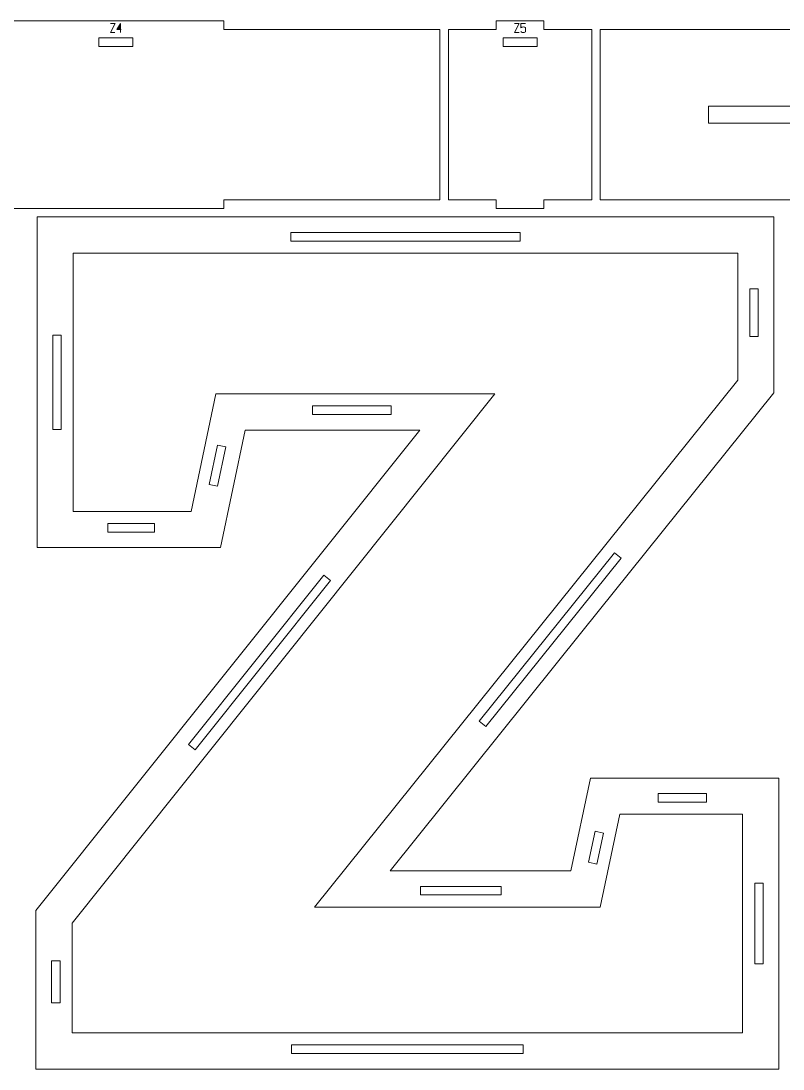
# Model space of a CAD drawing. Header units: centimetres. Extents: x -250 to 250, y -508 to 508.
# Drawn here: x 39.09 to 65.93, y -503.38 to -466.47 of the extents above; entities that cross this region are included whole.
import ezdxf

# ---------------------------------------------------------------- set-up
doc = ezdxf.new("R2010")
doc.units = ezdxf.units.CM
doc.header["$MEASUREMENT"] = 0
doc.layers.add('Capa 1', color=7, linetype='Continuous')

msp = doc.modelspace()

# ---------------------------------------------------------------- hatches: boundary and pattern name
at = {"layer": 'Capa 1', "true_color": 0x3e4095}
h = msp.add_hatch(color=175, dxfattribs=at)
edge = h.paths.add_edge_path()
edge.add_spline(control_points=[(42.23732, -466.8805), (42.23732, -466.8805), (42.40104, -466.56406), (42.40104, -466.56406), (42.40104, -466.56406), (42.24053, -466.56406), (42.24053, -466.56406), (42.24053, -466.56406), (42.40104, -466.56406), (42.40104, -466.56406), (42.40104, -466.56406), (42.23732, -466.8805), (42.23732, -466.8805), (42.23732, -466.8805), (42.39692, -466.8805), (42.39692, -466.8805), (42.39692, -466.8805), (42.23732, -466.8805), (42.23732, -466.8805)], knot_values=[0, 0, 0, 0, 0.16666667, 0.16666667, 0.16666667, 0.33333333, 0.33333333, 0.33333333, 0.5, 0.5, 0.5, 0.66666667, 0.66666667, 0.66666667, 0.83333333, 0.83333333, 0.83333333, 1, 1, 1, 1], degree=3, periodic=1)
h = msp.add_hatch(color=175, dxfattribs=at)
edge = h.paths.add_edge_path()
edge.add_spline(control_points=[(42.59045, -466.77594), (42.59045, -466.77594), (42.59045, -466.5636), (42.59045, -466.5636), (42.59045, -466.5636), (42.46066, -466.77594), (42.46066, -466.77594), (42.46066, -466.77594), (42.59045, -466.77594), (42.59045, -466.77594)], knot_values=[0, 0, 0, 0, 0.33333333, 0.33333333, 0.33333333, 0.66666667, 0.66666667, 0.66666667, 1, 1, 1, 1], degree=3, periodic=1)
h = msp.add_hatch(color=175, dxfattribs=at)
edge = h.paths.add_edge_path()
edge.add_spline(control_points=[(42.59045, -466.77594), (42.59045, -466.77594), (42.59045, -466.8805), (42.59045, -466.8805), (42.59045, -466.8805), (42.59045, -466.77594), (42.59045, -466.77594), (42.59045, -466.77594), (42.46066, -466.77594), (42.46066, -466.77594), (42.46066, -466.77594), (42.59045, -466.5636), (42.59045, -466.5636), (42.59045, -466.5636), (42.59045, -466.77594), (42.59045, -466.77594), (42.59045, -466.77594), (42.62026, -466.77594), (42.62026, -466.77594), (42.62026, -466.77594), (42.59045, -466.77594), (42.59045, -466.77594)], knot_values=[0, 0, 0, 0, 0.14285714, 0.14285714, 0.14285714, 0.28571429, 0.28571429, 0.28571429, 0.42857143, 0.42857143, 0.42857143, 0.57142857, 0.57142857, 0.57142857, 0.71428571, 0.71428571, 0.71428571, 0.85714286, 0.85714286, 0.85714286, 1, 1, 1, 1], degree=3, periodic=1)
h = msp.add_hatch(color=175, dxfattribs=at)
edge = h.paths.add_edge_path()
edge.add_spline(control_points=[(56.47031, -466.8805), (56.47031, -466.8805), (56.63403, -466.56406), (56.63403, -466.56406), (56.63403, -466.56406), (56.47352, -466.56406), (56.47352, -466.56406), (56.47352, -466.56406), (56.63403, -466.56406), (56.63403, -466.56406), (56.63403, -466.56406), (56.47031, -466.8805), (56.47031, -466.8805), (56.47031, -466.8805), (56.62991, -466.8805), (56.62991, -466.8805), (56.62991, -466.8805), (56.47031, -466.8805), (56.47031, -466.8805)], knot_values=[0, 0, 0, 0, 0.16666667, 0.16666667, 0.16666667, 0.33333333, 0.33333333, 0.33333333, 0.5, 0.5, 0.5, 0.66666667, 0.66666667, 0.66666667, 0.83333333, 0.83333333, 0.83333333, 1, 1, 1, 1], degree=3, periodic=1)
h = msp.add_hatch(color=175, dxfattribs=at)
edge = h.paths.add_edge_path()
edge.add_spline(control_points=[(56.7762, -466.8805), (56.75266, -466.8805), (56.73301, -466.87706), (56.71727, -466.87018), (56.70152, -466.8633), (56.69365, -466.85497), (56.69365, -466.84519), (56.69365, -466.85497), (56.70152, -466.8633), (56.71727, -466.87018), (56.73301, -466.87706), (56.75266, -466.8805), (56.7762, -466.8805), (56.79974, -466.8805), (56.81939, -466.87706), (56.83513, -466.87018), (56.85088, -466.8633), (56.85875, -466.85497), (56.85875, -466.84519), (56.85875, -466.84519), (56.85875, -466.71953), (56.85875, -466.71953), (56.85875, -466.70974), (56.85088, -466.70141), (56.83513, -466.69453), (56.81939, -466.68765), (56.79974, -466.68421), (56.7762, -466.68421), (56.7548, -466.68605), (56.73829, -466.6885), (56.72667, -466.69155), (56.71505, -466.69461), (56.70405, -466.70394), (56.69365, -466.71953), (56.69365, -466.71953), (56.69365, -466.56406), (56.69365, -466.56406), (56.69365, -466.56406), (56.85325, -466.56406), (56.85325, -466.56406), (56.85325, -466.56406), (56.69365, -466.56406), (56.69365, -466.56406), (56.69365, -466.56406), (56.69365, -466.71953), (56.69365, -466.71953), (56.70405, -466.70394), (56.71505, -466.69461), (56.72667, -466.69155), (56.73829, -466.6885), (56.7548, -466.68605), (56.7762, -466.68421), (56.79974, -466.68421), (56.81939, -466.68765), (56.83513, -466.69453), (56.85088, -466.70141), (56.85875, -466.70974), (56.85875, -466.71953), (56.85875, -466.71953), (56.85875, -466.84519), (56.85875, -466.84519), (56.85875, -466.85497), (56.85088, -466.8633), (56.83513, -466.87018), (56.81939, -466.87706), (56.79974, -466.8805), (56.7762, -466.8805)], knot_values=[0, 0, 0, 0, 0.04545455, 0.04545455, 0.04545455, 0.09090909, 0.09090909, 0.09090909, 0.13636364, 0.13636364, 0.13636364, 0.18181818, 0.18181818, 0.18181818, 0.22727273, 0.22727273, 0.22727273, 0.27272727, 0.27272727, 0.27272727, 0.31818182, 0.31818182, 0.31818182, 0.36363636, 0.36363636, 0.36363636, 0.40909091, 0.40909091, 0.40909091, 0.45454545, 0.45454545, 0.45454545, 0.5, 0.5, 0.5, 0.54545455, 0.54545455, 0.54545455, 0.59090909, 0.59090909, 0.59090909, 0.63636364, 0.63636364, 0.63636364, 0.68181818, 0.68181818, 0.68181818, 0.72727273, 0.72727273, 0.72727273, 0.77272727, 0.77272727, 0.77272727, 0.81818182, 0.81818182, 0.81818182, 0.86363636, 0.86363636, 0.86363636, 0.90909091, 0.90909091, 0.90909091, 0.95454545, 0.95454545, 0.95454545, 1, 1, 1, 1], degree=3, periodic=1)

# ---------------------------------------------------------------- linework, layer by layer
at = {"layer": 'Capa 1', "color": 240, "lineweight": 20}
for points, knots in [([(31.01644, -466.7741), (31.01644, -466.7741), (31.01644, -472.7741), (31.01644, -472.7741), (31.01644, -472.7741), (38.62467, -472.7741), (38.62467, -472.7741), (38.62467, -472.7741), (38.62467, -473.0741), (38.62467, -473.0741), (38.62467, -473.0741), (46.2329, -473.0741), (46.2329, -473.0741), (46.2329, -473.0741), (46.2329, -472.7741), (46.2329, -472.7741), (46.2329, -472.7741), (53.84113, -472.7741), (53.84113, -472.7741), (53.84113, -472.7741), (53.84113, -466.7741), (53.84113, -466.7741), (53.84113, -466.7741), (46.2329, -466.7741), (46.2329, -466.7741), (46.2329, -466.7741), (46.2329, -466.4741), (46.2329, -466.4741), (46.2329, -466.4741), (38.62467, -466.4741), (38.62467, -466.4741), (38.62467, -466.4741), (38.62467, -466.7741), (38.62467, -466.7741), (38.62467, -466.7741), (31.01644, -466.7741), (31.01644, -466.7741)], [0, 0, 0, 0, 0.08333333, 0.08333333, 0.08333333, 0.16666667, 0.16666667, 0.16666667, 0.25, 0.25, 0.25, 0.33333333, 0.33333333, 0.33333333, 0.41666667, 0.41666667, 0.41666667, 0.5, 0.5, 0.5, 0.58333333, 0.58333333, 0.58333333, 0.66666667, 0.66666667, 0.66666667, 0.75, 0.75, 0.75, 0.83333333, 0.83333333, 0.83333333, 0.91666667, 0.91666667, 0.91666667, 1, 1, 1, 1]), ([(54.14113, -466.7741), (54.14113, -466.7741), (54.14113, -472.7741), (54.14113, -472.7741), (54.14113, -472.7741), (55.8234, -472.7741), (55.8234, -472.7741), (55.8234, -472.7741), (55.8234, -473.0741), (55.8234, -473.0741), (55.8234, -473.0741), (57.50566, -473.0741), (57.50566, -473.0741), (57.50566, -473.0741), (57.50566, -472.7741), (57.50566, -472.7741), (57.50566, -472.7741), (59.18792, -472.7741), (59.18792, -472.7741), (59.18792, -472.7741), (59.18792, -466.7741), (59.18792, -466.7741), (59.18792, -466.7741), (57.50566, -466.7741), (57.50566, -466.7741), (57.50566, -466.7741), (57.50566, -466.4741), (57.50566, -466.4741), (57.50566, -466.4741), (55.8234, -466.4741), (55.8234, -466.4741), (55.8234, -466.4741), (55.8234, -466.7741), (55.8234, -466.7741), (55.8234, -466.7741), (54.14113, -466.7741), (54.14113, -466.7741)], [0, 0, 0, 0, 0.08333333, 0.08333333, 0.08333333, 0.16666667, 0.16666667, 0.16666667, 0.25, 0.25, 0.25, 0.33333333, 0.33333333, 0.33333333, 0.41666667, 0.41666667, 0.41666667, 0.5, 0.5, 0.5, 0.58333333, 0.58333333, 0.58333333, 0.66666667, 0.66666667, 0.66666667, 0.75, 0.75, 0.75, 0.83333333, 0.83333333, 0.83333333, 0.91666667, 0.91666667, 0.91666667, 1, 1, 1, 1]), ([(59.48792, -466.77411), (59.48792, -466.77411), (59.48792, -472.77412), (59.48792, -472.77412), (59.48792, -472.77412), (67.57048, -472.77411), (67.57048, -472.77411), (67.57048, -472.77411), (67.57048, -473.07411), (67.57048, -473.07411), (67.57048, -473.07411), (75.65303, -473.07411), (75.65303, -473.07411), (75.65303, -473.07411), (75.65303, -472.77411), (75.65303, -472.77411), (75.65303, -472.77411), (83.73558, -472.77411), (83.73558, -472.77411), (83.73558, -472.77411), (83.73558, -466.7741), (83.73558, -466.7741), (83.73558, -466.7741), (75.65303, -466.77411), (75.65303, -466.77411), (75.65303, -466.77411), (75.65303, -466.4741), (75.65303, -466.4741), (75.65303, -466.4741), (67.57048, -466.47411), (67.57048, -466.47411), (67.57048, -466.47411), (67.57048, -466.77411), (67.57048, -466.77411), (67.57048, -466.77411), (59.48792, -466.77411), (59.48792, -466.77411)], [0, 0, 0, 0, 0.08333333, 0.08333333, 0.08333333, 0.16666667, 0.16666667, 0.16666667, 0.25, 0.25, 0.25, 0.33333333, 0.33333333, 0.33333333, 0.41666667, 0.41666667, 0.41666667, 0.5, 0.5, 0.5, 0.58333333, 0.58333333, 0.58333333, 0.66666667, 0.66666667, 0.66666667, 0.75, 0.75, 0.75, 0.83333333, 0.83333333, 0.83333333, 0.91666667, 0.91666667, 0.91666667, 1, 1, 1, 1]), ([(41.82879, -467.374), (41.82879, -467.374), (43.02879, -467.374), (43.02879, -467.374), (43.02879, -467.374), (43.02879, -467.074), (43.02879, -467.074), (43.02879, -467.074), (41.82879, -467.074), (41.82879, -467.074), (41.82879, -467.074), (41.82879, -467.374), (41.82879, -467.374)], [0, 0, 0, 0, 0.25, 0.25, 0.25, 0.5, 0.5, 0.5, 0.75, 0.75, 0.75, 1, 1, 1, 1]), ([(56.06453, -467.374), (56.06453, -467.374), (57.26453, -467.374), (57.26453, -467.374), (57.26453, -467.374), (57.26453, -467.074), (57.26453, -467.074), (57.26453, -467.074), (56.06453, -467.074), (56.06453, -467.074), (56.06453, -467.074), (56.06453, -467.374), (56.06453, -467.374)], [0, 0, 0, 0, 0.25, 0.25, 0.25, 0.5, 0.5, 0.5, 0.75, 0.75, 0.75, 1, 1, 1, 1]), ([(63.29911, -469.47411), (63.29911, -469.47411), (67.29911, -469.47411), (67.29911, -469.47411), (67.29911, -469.47411), (67.29911, -470.07411), (67.29911, -470.07411), (67.29911, -470.07411), (63.29911, -470.07411), (63.29911, -470.07411), (63.29911, -470.07411), (63.29911, -469.47411), (63.29911, -469.47411)], [0, 0, 0, 0, 0.25, 0.25, 0.25, 0.5, 0.5, 0.5, 0.75, 0.75, 0.75, 1, 1, 1, 1])]:
    msp.add_open_spline(points, degree=3, knots=knots, dxfattribs=at)
at = {"layer": 'Capa 1', "color": 114, "lineweight": 9}
for points, knots in [([(42.23732, -466.8805), (42.23732, -466.8805), (42.40104, -466.56406), (42.40104, -466.56406), (42.40104, -466.56406), (42.24053, -466.56406), (42.24053, -466.56406), (42.24053, -466.56406), (42.40104, -466.56406), (42.40104, -466.56406), (42.40104, -466.56406), (42.23732, -466.8805), (42.23732, -466.8805), (42.23732, -466.8805), (42.39692, -466.8805), (42.39692, -466.8805), (42.39692, -466.8805), (42.23732, -466.8805), (42.23732, -466.8805)], [0, 0, 0, 0, 0.16666667, 0.16666667, 0.16666667, 0.33333333, 0.33333333, 0.33333333, 0.5, 0.5, 0.5, 0.66666667, 0.66666667, 0.66666667, 0.83333333, 0.83333333, 0.83333333, 1, 1, 1, 1]), ([(42.59045, -466.77594), (42.59045, -466.77594), (42.59045, -466.5636), (42.59045, -466.5636), (42.59045, -466.5636), (42.46066, -466.77594), (42.46066, -466.77594), (42.46066, -466.77594), (42.59045, -466.77594), (42.59045, -466.77594)], [0, 0, 0, 0, 0.33333333, 0.33333333, 0.33333333, 0.66666667, 0.66666667, 0.66666667, 1, 1, 1, 1]), ([(42.59045, -466.77594), (42.59045, -466.77594), (42.59045, -466.8805), (42.59045, -466.8805), (42.59045, -466.8805), (42.59045, -466.77594), (42.59045, -466.77594), (42.59045, -466.77594), (42.46066, -466.77594), (42.46066, -466.77594), (42.46066, -466.77594), (42.59045, -466.5636), (42.59045, -466.5636), (42.59045, -466.5636), (42.59045, -466.77594), (42.59045, -466.77594), (42.59045, -466.77594), (42.62026, -466.77594), (42.62026, -466.77594), (42.62026, -466.77594), (42.59045, -466.77594), (42.59045, -466.77594)], [0, 0, 0, 0, 0.14285714, 0.14285714, 0.14285714, 0.28571429, 0.28571429, 0.28571429, 0.42857143, 0.42857143, 0.42857143, 0.57142857, 0.57142857, 0.57142857, 0.71428571, 0.71428571, 0.71428571, 0.85714286, 0.85714286, 0.85714286, 1, 1, 1, 1]), ([(56.47031, -466.8805), (56.47031, -466.8805), (56.63403, -466.56406), (56.63403, -466.56406), (56.63403, -466.56406), (56.47352, -466.56406), (56.47352, -466.56406), (56.47352, -466.56406), (56.63403, -466.56406), (56.63403, -466.56406), (56.63403, -466.56406), (56.47031, -466.8805), (56.47031, -466.8805), (56.47031, -466.8805), (56.62991, -466.8805), (56.62991, -466.8805), (56.62991, -466.8805), (56.47031, -466.8805), (56.47031, -466.8805)], [0, 0, 0, 0, 0.16666667, 0.16666667, 0.16666667, 0.33333333, 0.33333333, 0.33333333, 0.5, 0.5, 0.5, 0.66666667, 0.66666667, 0.66666667, 0.83333333, 0.83333333, 0.83333333, 1, 1, 1, 1]), ([(56.7762, -466.8805), (56.75266, -466.8805), (56.73301, -466.87706), (56.71727, -466.87018), (56.70152, -466.8633), (56.69365, -466.85497), (56.69365, -466.84519), (56.69365, -466.85497), (56.70152, -466.8633), (56.71727, -466.87018), (56.73301, -466.87706), (56.75266, -466.8805), (56.7762, -466.8805), (56.79974, -466.8805), (56.81939, -466.87706), (56.83513, -466.87018), (56.85088, -466.8633), (56.85875, -466.85497), (56.85875, -466.84519), (56.85875, -466.84519), (56.85875, -466.71953), (56.85875, -466.71953), (56.85875, -466.70974), (56.85088, -466.70141), (56.83513, -466.69453), (56.81939, -466.68765), (56.79974, -466.68421), (56.7762, -466.68421), (56.7548, -466.68605), (56.73829, -466.6885), (56.72667, -466.69155), (56.71505, -466.69461), (56.70405, -466.70394), (56.69365, -466.71953), (56.69365, -466.71953), (56.69365, -466.56406), (56.69365, -466.56406), (56.69365, -466.56406), (56.85325, -466.56406), (56.85325, -466.56406), (56.85325, -466.56406), (56.69365, -466.56406), (56.69365, -466.56406), (56.69365, -466.56406), (56.69365, -466.71953), (56.69365, -466.71953), (56.70405, -466.70394), (56.71505, -466.69461), (56.72667, -466.69155), (56.73829, -466.6885), (56.7548, -466.68605), (56.7762, -466.68421), (56.79974, -466.68421), (56.81939, -466.68765), (56.83513, -466.69453), (56.85088, -466.70141), (56.85875, -466.70974), (56.85875, -466.71953), (56.85875, -466.71953), (56.85875, -466.84519), (56.85875, -466.84519), (56.85875, -466.85497), (56.85088, -466.8633), (56.83513, -466.87018), (56.81939, -466.87706), (56.79974, -466.8805), (56.7762, -466.8805)], [0, 0, 0, 0, 0.04545455, 0.04545455, 0.04545455, 0.09090909, 0.09090909, 0.09090909, 0.13636364, 0.13636364, 0.13636364, 0.18181818, 0.18181818, 0.18181818, 0.22727273, 0.22727273, 0.22727273, 0.27272727, 0.27272727, 0.27272727, 0.31818182, 0.31818182, 0.31818182, 0.36363636, 0.36363636, 0.36363636, 0.40909091, 0.40909091, 0.40909091, 0.45454545, 0.45454545, 0.45454545, 0.5, 0.5, 0.5, 0.54545455, 0.54545455, 0.54545455, 0.59090909, 0.59090909, 0.59090909, 0.63636364, 0.63636364, 0.63636364, 0.68181818, 0.68181818, 0.68181818, 0.72727273, 0.72727273, 0.72727273, 0.77272727, 0.77272727, 0.77272727, 0.81818182, 0.81818182, 0.81818182, 0.86363636, 0.86363636, 0.86363636, 0.90909091, 0.90909091, 0.90909091, 0.95454545, 0.95454545, 0.95454545, 1, 1, 1, 1])]:
    msp.add_open_spline(points, degree=3, knots=knots, dxfattribs=at)
at = {"layer": 'Capa 1', "color": 240, "lineweight": 9}
for points, knots in [([(65.77608, -493.12906), (65.77608, -493.12906), (65.77503, -503.37614), (65.77503, -503.37614), (65.77503, -503.37614), (39.61334, -503.37614), (39.61334, -503.37614), (39.61334, -503.37614), (39.61334, -497.79475), (39.61334, -497.79475), (39.61334, -497.79475), (53.13075, -480.87618), (53.13075, -480.87618), (53.13075, -480.87618), (46.98251, -480.87618), (46.98251, -480.87618), (46.98251, -480.87618), (46.11042, -485.01861), (46.11042, -485.01861), (46.11042, -485.01861), (39.65694, -485.01861), (39.65694, -485.01861), (39.65694, -485.01861), (39.65694, -473.37619), (39.65694, -473.37619), (39.65694, -473.37619), (65.60166, -473.3741), (65.60166, -473.3741), (65.60166, -473.3741), (65.60166, -479.56804), (65.60166, -479.56804), (65.60166, -479.56804), (58.84295, -487.98372), (58.84295, -487.98372), (58.84295, -487.98372), (52.08424, -496.3994), (52.08424, -496.3994), (52.08424, -496.3994), (58.45051, -496.3994), (58.45051, -496.3994), (58.45051, -496.3994), (59.14818, -493.12906), (59.14818, -493.12906), (59.14818, -493.12906), (65.77608, -493.12906), (65.77608, -493.12906)], [0, 0, 0, 0, 0.06666667, 0.06666667, 0.06666667, 0.13333333, 0.13333333, 0.13333333, 0.2, 0.2, 0.2, 0.26666667, 0.26666667, 0.26666667, 0.33333333, 0.33333333, 0.33333333, 0.4, 0.4, 0.4, 0.46666667, 0.46666667, 0.46666667, 0.53333333, 0.53333333, 0.53333333, 0.6, 0.6, 0.6, 0.66666667, 0.66666667, 0.66666667, 0.73333333, 0.73333333, 0.73333333, 0.8, 0.8, 0.8, 0.86666667, 0.86666667, 0.86666667, 0.93333333, 0.93333333, 0.93333333, 1, 1, 1, 1]), ([(48.58802, -474.224), (48.58802, -474.224), (56.67058, -474.22335), (56.67058, -474.22335), (56.67058, -474.22335), (56.67055, -473.92335), (56.67055, -473.92335), (56.67055, -473.92335), (48.588, -473.924), (48.588, -473.924), (48.588, -473.924), (48.58802, -474.224), (48.58802, -474.224)], [0, 0, 0, 0, 0.25, 0.25, 0.25, 0.5, 0.5, 0.5, 0.75, 0.75, 0.75, 1, 1, 1, 1]), ([(64.50316, -494.40185), (64.50316, -494.40185), (60.17808, -494.40185), (60.17808, -494.40185), (60.17808, -494.40185), (59.48041, -497.67219), (59.48041, -497.67219), (59.48041, -497.67219), (49.42961, -497.67219), (49.42961, -497.67219), (49.42961, -497.67219), (64.32887, -479.12022), (64.32887, -479.12022), (64.32887, -479.12022), (64.32887, -474.64699), (64.32887, -474.64699), (64.32887, -474.64699), (40.92973, -474.64888), (40.92973, -474.64888), (40.92973, -474.64888), (40.92973, -483.74582), (40.92973, -483.74582), (40.92973, -483.74582), (45.07769, -483.74582), (45.07769, -483.74582), (45.07769, -483.74582), (45.94978, -479.60339), (45.94978, -479.60339), (45.94978, -479.60339), (55.77682, -479.60339), (55.77682, -479.60339), (55.77682, -479.60339), (40.88613, -498.24077), (40.88613, -498.24077), (40.88613, -498.24077), (40.88613, -502.10335), (40.88613, -502.10335), (40.88613, -502.10335), (64.50237, -502.10335), (64.50237, -502.10335), (64.50237, -502.10335), (64.50316, -494.40185), (64.50316, -494.40185)], [0, 0, 0, 0, 0.07142857, 0.07142857, 0.07142857, 0.14285714, 0.14285714, 0.14285714, 0.21428571, 0.21428571, 0.21428571, 0.28571429, 0.28571429, 0.28571429, 0.35714286, 0.35714286, 0.35714286, 0.42857143, 0.42857143, 0.42857143, 0.5, 0.5, 0.5, 0.57142857, 0.57142857, 0.57142857, 0.64285714, 0.64285714, 0.64285714, 0.71428571, 0.71428571, 0.71428571, 0.78571429, 0.78571429, 0.78571429, 0.85714286, 0.85714286, 0.85714286, 0.92857143, 0.92857143, 0.92857143, 1, 1, 1, 1]), ([(64.75313, -475.90496), (64.75313, -475.90496), (64.75313, -477.58723), (64.75313, -477.58723), (64.75313, -477.58723), (65.05313, -477.58723), (65.05313, -477.58723), (65.05313, -477.58723), (65.05313, -475.90496), (65.05313, -475.90496), (65.05313, -475.90496), (64.75313, -475.90496), (64.75313, -475.90496)], [0, 0, 0, 0, 0.25, 0.25, 0.25, 0.5, 0.5, 0.5, 0.75, 0.75, 0.75, 1, 1, 1, 1]), ([(40.50547, -480.85494), (40.50547, -480.85494), (40.50547, -477.53979), (40.50547, -477.53979), (40.50547, -477.53979), (40.20547, -477.53979), (40.20547, -477.53979), (40.20547, -477.53979), (40.20547, -480.85494), (40.20547, -480.85494), (40.20547, -480.85494), (40.50547, -480.85494), (40.50547, -480.85494)], [0, 0, 0, 0, 0.25, 0.25, 0.25, 0.5, 0.5, 0.5, 0.75, 0.75, 0.75, 1, 1, 1, 1]), ([(52.12573, -480.02765), (52.12573, -480.02765), (49.35666, -480.02765), (49.35666, -480.02765), (49.35666, -480.02765), (49.35666, -480.32765), (49.35666, -480.32765), (49.35666, -480.32765), (52.12573, -480.32765), (52.12573, -480.32765), (52.12573, -480.32765), (52.12573, -480.02765), (52.12573, -480.02765)], [0, 0, 0, 0, 0.25, 0.25, 0.25, 0.5, 0.5, 0.5, 0.75, 0.75, 0.75, 1, 1, 1, 1]), ([(46.00332, -481.40846), (46.00332, -481.40846), (45.71263, -482.78927), (45.71263, -482.78927), (45.71263, -482.78927), (46.00619, -482.85107), (46.00619, -482.85107), (46.00619, -482.85107), (46.29689, -481.47026), (46.29689, -481.47026), (46.29689, -481.47026), (46.00332, -481.40846), (46.00332, -481.40846)], [0, 0, 0, 0, 0.25, 0.25, 0.25, 0.5, 0.5, 0.5, 0.75, 0.75, 0.75, 1, 1, 1, 1]), ([(43.78311, -484.17008), (43.78311, -484.17008), (42.14429, -484.17008), (42.14429, -484.17008), (42.14429, -484.17008), (42.14429, -484.47008), (42.14429, -484.47008), (42.14429, -484.47008), (43.78311, -484.47008), (43.78311, -484.47008), (43.78311, -484.47008), (43.78311, -484.17008), (43.78311, -484.17008)], [0, 0, 0, 0, 0.25, 0.25, 0.25, 0.5, 0.5, 0.5, 0.75, 0.75, 0.75, 1, 1, 1, 1]), ([(59.98907, -485.20151), (59.98907, -485.20151), (55.22501, -491.13353), (55.22501, -491.13353), (55.22501, -491.13353), (55.45891, -491.32139), (55.45891, -491.32139), (55.45891, -491.32139), (60.22297, -485.38936), (60.22297, -485.38936), (60.22297, -485.38936), (59.98907, -485.20151), (59.98907, -485.20151)], [0, 0, 0, 0, 0.25, 0.25, 0.25, 0.5, 0.5, 0.5, 0.75, 0.75, 0.75, 1, 1, 1, 1]), ([(45.22408, -492.13165), (45.22408, -492.13165), (49.98629, -486.17121), (49.98629, -486.17121), (49.98629, -486.17121), (49.75191, -485.98395), (49.75191, -485.98395), (49.75191, -485.98395), (44.9897, -491.94439), (44.9897, -491.94439), (44.9897, -491.94439), (45.22408, -492.13165), (45.22408, -492.13165)], [0, 0, 0, 0, 0.25, 0.25, 0.25, 0.5, 0.5, 0.5, 0.75, 0.75, 0.75, 1, 1, 1, 1]), ([(61.53234, -493.97759), (61.53234, -493.97759), (63.2299, -493.97759), (63.2299, -493.97759), (63.2299, -493.97759), (63.2299, -493.67759), (63.2299, -493.67759), (63.2299, -493.67759), (61.53234, -493.67759), (61.53234, -493.67759), (61.53234, -493.67759), (61.53234, -493.97759), (61.53234, -493.97759)], [0, 0, 0, 0, 0.25, 0.25, 0.25, 0.5, 0.5, 0.5, 0.75, 0.75, 0.75, 1, 1, 1, 1]), ([(59.36967, -496.15782), (59.36967, -496.15782), (59.60222, -495.0677), (59.60222, -495.0677), (59.60222, -495.0677), (59.30883, -495.00511), (59.30883, -495.00511), (59.30883, -495.00511), (59.07627, -496.09523), (59.07627, -496.09523), (59.07627, -496.09523), (59.36967, -496.15782), (59.36967, -496.15782)], [0, 0, 0, 0, 0.25, 0.25, 0.25, 0.5, 0.5, 0.5, 0.75, 0.75, 0.75, 1, 1, 1, 1]), ([(53.15756, -497.24793), (53.15756, -497.24793), (56.00063, -497.24793), (56.00063, -497.24793), (56.00063, -497.24793), (56.00063, -496.94793), (56.00063, -496.94793), (56.00063, -496.94793), (53.15756, -496.94793), (53.15756, -496.94793), (53.15756, -496.94793), (53.15756, -497.24793), (53.15756, -497.24793)], [0, 0, 0, 0, 0.25, 0.25, 0.25, 0.5, 0.5, 0.5, 0.75, 0.75, 0.75, 1, 1, 1, 1]), ([(64.92717, -496.8276), (64.92717, -496.8276), (64.92688, -499.6776), (64.92688, -499.6776), (64.92688, -499.6776), (65.22688, -499.67763), (65.22688, -499.67763), (65.22688, -499.67763), (65.22717, -496.82763), (65.22717, -496.82763), (65.22717, -496.82763), (64.92717, -496.8276), (64.92717, -496.8276)], [0, 0, 0, 0, 0.25, 0.25, 0.25, 0.5, 0.5, 0.5, 0.75, 0.75, 0.75, 1, 1, 1, 1]), ([(40.46187, -501.04911), (40.46187, -501.04911), (40.46187, -499.5706), (40.46187, -499.5706), (40.46187, -499.5706), (40.16187, -499.5706), (40.16187, -499.5706), (40.16187, -499.5706), (40.16187, -501.04911), (40.16187, -501.04911), (40.16187, -501.04911), (40.46187, -501.04911), (40.46187, -501.04911)], [0, 0, 0, 0, 0.25, 0.25, 0.25, 0.5, 0.5, 0.5, 0.75, 0.75, 0.75, 1, 1, 1, 1]), ([(56.77168, -502.52761), (56.77168, -502.52761), (48.61678, -502.52761), (48.61678, -502.52761), (48.61678, -502.52761), (48.61678, -502.82761), (48.61678, -502.82761), (48.61678, -502.82761), (56.77168, -502.82761), (56.77168, -502.82761), (56.77168, -502.82761), (56.77168, -502.52761), (56.77168, -502.52761)], [0, 0, 0, 0, 0.25, 0.25, 0.25, 0.5, 0.5, 0.5, 0.75, 0.75, 0.75, 1, 1, 1, 1])]:
    msp.add_open_spline(points, degree=3, knots=knots, dxfattribs=at)

doc.saveas('drawing.dxf')
